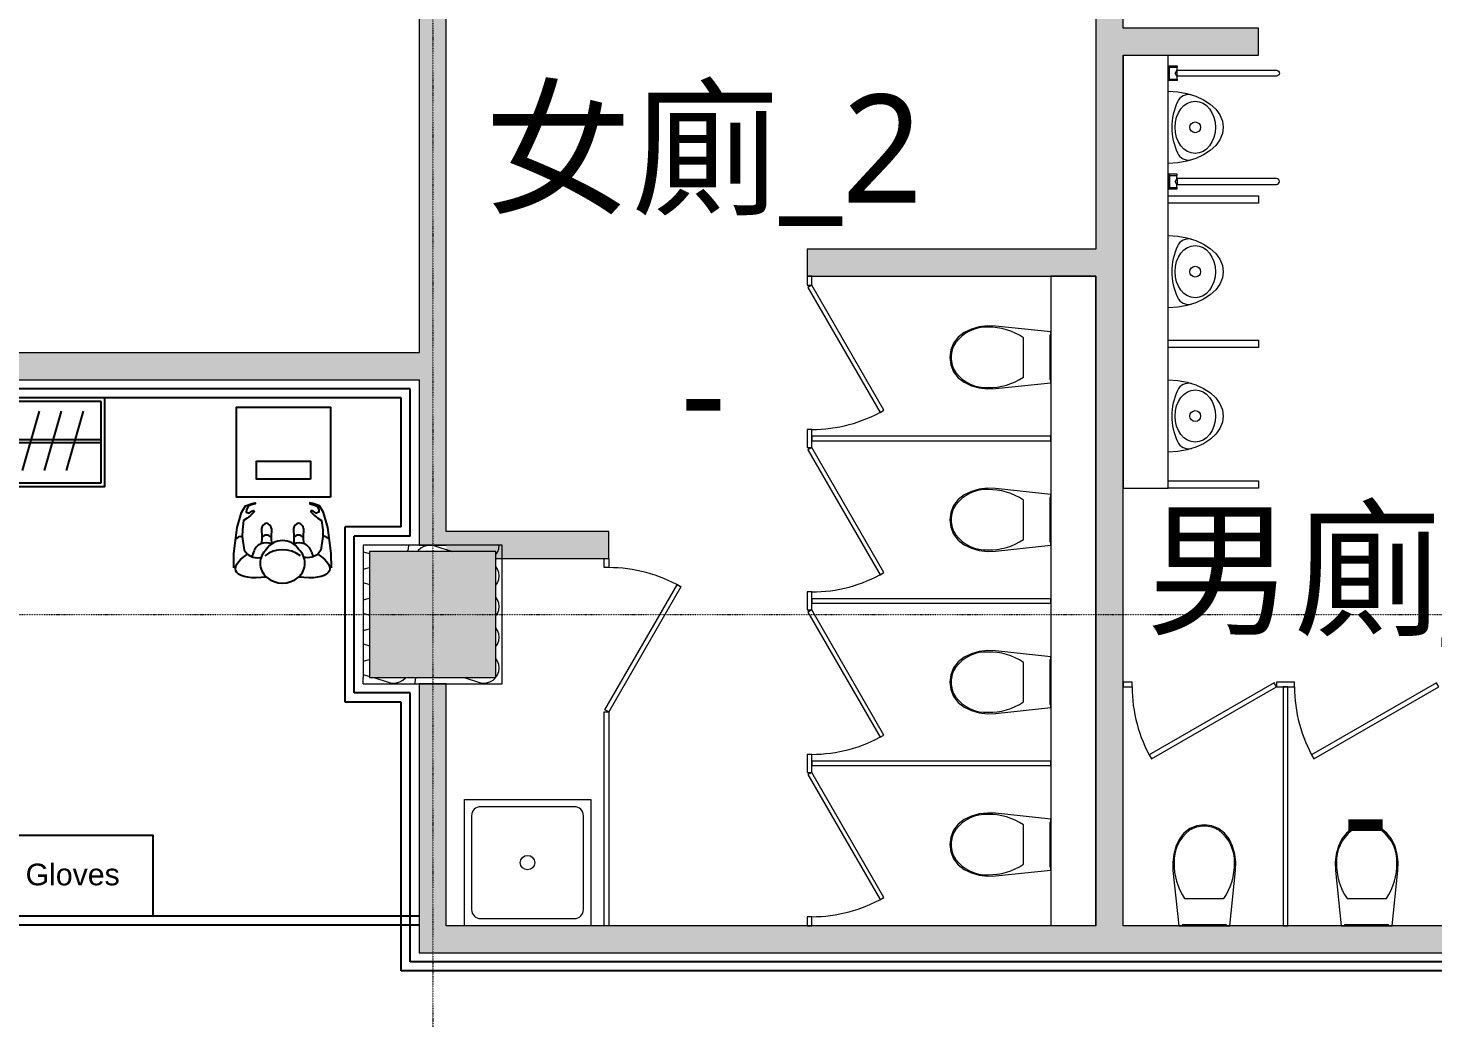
# Model space of a CAD drawing. Extents: x -32000 to 290600, y -29000 to 131250.
# Drawn here: x 250358 to 258142, y 12764 to 18250 of the extents above; entities that cross this region are included whole.
import ezdxf
from ezdxf.enums import TextEntityAlignment as Align

# ---------------------------------------------------------------- set-up
doc = ezdxf.new("R2010")
doc.units = 0
doc.header["$LTSCALE"] = 10
doc.linetypes.add('H12PL3$0$JJP_三點線', pattern=[0.9, 0.3, -0.15, 0, -0.15, 0, -0.15, 0, -0.15])
doc.linetypes.add('XFM7P30ICA$0$H12PL3$0$JJP_三點線', pattern=[0.9, 0.3, -0.15, 0, -0.15, 0, -0.15, 0, -0.15])
for name, color, linetype in [('H12PL3$0$A-OBJE-TOIL.3D', 252, 'Continuous'), ('H12PL3$0$A-WALL-IN', 252, 'Continuous'), ('H12PL3$0$A-ZONE', 252, 'Continuous'), ('H12PL3$0$S-COL', 252, 'Continuous'), ('H12PL3$0$S-GRID', 252, 'Continuous'), ('XFDP30$0$A-W-P1S (50K)', 2, 'Continuous'), ('XFDP30$0$A-W-P1S (8K)', 2, 'Continuous'), ('XFDP30$0$A-W-P2D (8K)', 2, 'Continuous'), ('XFDP30$0$B-BM (8K)', 2, 'Continuous'), ('XFDP30$0$B-Eq pattern (Belong to quotation)', 2, 'Continuous'), ('XFDP30$0$B-Gowning room improvement', 15, 'Continuous'), ('XFDP30$0$MDT-3-MF-4 (8K)', 8, 'Continuous'), ('XFM7P30ICA$0$H12PL3$0$A-OBJE-TOIL.3D', 252, 'Continuous'), ('XFM7P30ICA$0$H12PL3$0$A-WALL-IN', 252, 'Continuous'), ('XFM7P30ICA$0$H12PL3$0$Hattch', 252, 'Continuous'), ('XFM7P30ICA$0$H12PL3$0$S-COL', 252, 'Continuous'), ('XFM7P30ICA$0$H12PL3$0$S-GRID', 252, 'Continuous'), ('XFM7P30ICA$0$XFDP30$0$A-W-P1S (50K)', 2, 'Continuous'), ('XFM7P30ICA$0$XFDP30$0$A-W-P2D (50K)', 2, 'Continuous')]:
    doc.layers.add(name, color=color, linetype=linetype)
doc.styles.add('H12PL3$0$Standard', font='', dxfattribs={"width": 0.8})
doc.styles.add('XFDP30$0$AA-TXT', font='isocp.shx', dxfattribs={"width": 0.8, "bigfont": 'china.shx'})
doc.styles.add('XFDP30$0$shei', font='arial.ttf')
doc.styles.get('H12PL3$0$Standard').set_extended_font_data('Microsoft JhengHei')

# ---------------------------------------------------------------- blocks, each defined once
blk = doc.blocks.new('XFDP30$0$~hanger_180x45x190')
for p, q in [((1820, 470), (20, 470)), ((20, 470), (20, 20)), ((1820, 20), (1820, 470)), ((73.8, 416.9), (168.6, 87.6)), ((223.8, 86.2), (219.5, 425.4)), ((276.3, 416.9), (371.1, 87.6)), ((405.8, 416.9), (500.6, 87.6)), ((524.6, 416.9), (619.4, 87.6)), ((646.3, 416.9), (741.1, 87.6)), ((822.8, 86.2), (818.6, 425.4)), ((950.2, 86.2), (945.9, 425.4)), ((1057.7, 86.2), (1053.5, 425.4)), ((1187.9, 86.2), (1183.6, 425.4)), ((1320.9, 86.2), (1316.6, 425.4)), ((1476.5, 416.9), (1381.7, 87.6)), ((1598.2, 416.9), (1503.4, 87.6)), ((1719.9, 416.9), (1625.1, 87.6)), ((20, 260.6), (1820, 260.6)), ((20, 243.1), (1820, 243.1)), ((20, 20), (1820, 20))]:
    blk.add_line(p, q)
blk.add_lwpolyline([(0, 0), (1840, 0), (1840, 490), (0, 490)], close=True)
at = {"color": 1, "style": 'XFDP30$0$AA-TXT', "width": 0.8}
blk.add_text('Hanger: 180 cm x 45 cm x 190 cm', height=18.2, dxfattribs=at).set_placement((39.5, 38.3))
blk = doc.blocks.new('XFDP30$0$~glove')
at = {"layer": 'XFDP30$0$B-Gowning room improvement'}
blk.add_lwpolyline([(450, 0), (450, -900), (0, -900), (0, 0)], close=True, dxfattribs=at)
at = {"layer": 'XFDP30$0$B-Gowning room improvement', "style": 'XFDP30$0$shei'}
blk.add_text('Gloves', height=120, rotation=270, dxfattribs=at).set_placement((171.7, -195.2))
blk = doc.blocks.new('XFDP30')
at = {"layer": 'XFDP30$0$A-W-P1S (50K)'}
for p, q in [((252425, 13025), (252425, 13277.5)), ((252475, 13075), (252475, 13277.5)), ((259375, 13025), (252425, 13025)), ((259325, 13075), (252475, 13075))]:
    blk.add_line(p, q, dxfattribs=at)
at = {"layer": 'XFDP30$0$A-W-P1S (8K)'}
for p, q in [((252475, 16250), (243350, 16250)), ((252425, 16200), (243400, 16200)), ((252425, 15485), (252425, 16200)), ((252475, 15435), (252475, 16250)), ((252115, 14515), (252115, 15485)), ((252425, 15485), (252115, 15485)), ((252165, 14565), (252165, 15435)), ((252475, 15435), (252165, 15435)), ((252475, 14565), (252165, 14565)), ((252475, 13327.5), (252475, 14565)), ((252425, 14515), (252115, 14515)), ((252425, 13327.5), (252425, 14515))]:
    blk.add_line(p, q, dxfattribs=at)
at = {"layer": 'XFDP30$0$A-W-P2D (8K)'}
for p, q in [((252525, 13327.5), (243400, 13327.5)), ((252525, 13277.5), (243400, 13277.5))]:
    blk.add_line(p, q, dxfattribs=at)
at = {"layer": 'XFDP30$0$B-BM (8K)'}
for points in [[(252032.7, 15650), (251512.7, 15650), (251512.7, 16150), (252032.7, 16150)], [(251922.7, 15750), (251622.7, 15750), (251622.7, 15850), (251922.7, 15850)]]:
    blk.add_lwpolyline(points, close=True, dxfattribs=at)
at = {"layer": 'XFDP30$0$MDT-3-MF-4 (8K)'}
for p, q in [((251508.2, 15418.2), (251530.7, 15435.1)), ((251530.7, 15435.1), (251544, 15431)), ((252004.3, 15435.1), (251991, 15431)), ((252026.9, 15418.2), (252004.3, 15435.1)), ((251496.9, 15259.3), (251497.7, 15338.3)), ((251555.4, 15355.7), (251572.4, 15334.3)), ((251607.1, 15346.4), (251597.3, 15319.8)), ((251928, 15346.4), (251937.7, 15319.8)), ((251979.7, 15355.7), (251962.6, 15334.3)), ((252038.2, 15259.3), (252037.4, 15338.3))]:
    blk.add_line(p, q, dxfattribs=at)
for points in [[(251497.7, 15338.3), (251516.5, 15481.6), (251540.3, 15565.4), (251562.5, 15601.8), (251598.9, 15616), (251615.9, 15618.3), (251615.9, 15613.1), (251590, 15605.9), (251576.6, 15599.7), (251567.2, 15580), (251566.2, 15567.6), (251581.7, 15561.4), (251597.3, 15572.8), (251608.7, 15576.9), (251610.7, 15568.7), (251590, 15548), (251571.4, 15533.5), (251551.7, 15520.1), (251545.2, 15469.9), (251543.8, 15432.3), (251555.2, 15357.1)], [(252037.4, 15338.3), (252018.5, 15481.6), (251994.8, 15565.4), (251972.6, 15601.8), (251936.2, 15616), (251919.2, 15618.3), (251919.2, 15613.1), (251945, 15605.9), (251958.5, 15599.7), (251967.8, 15580), (251968.8, 15567.6), (251953.3, 15561.4), (251937.8, 15572.8), (251926.4, 15576.9), (251924.3, 15568.7), (251945, 15548), (251963.7, 15533.5), (251983.3, 15520.1), (251989.9, 15469.9), (251991.2, 15432.3), (251979.9, 15357.1)], [(251650.8, 15477.5), (251653, 15427.5), (251651.7, 15393.6)], [(251706.6, 15477.5), (251704.4, 15427.5), (251705.8, 15389.9)], [(251828.5, 15477.5), (251830.7, 15427.5), (251829.3, 15389.9)], [(251884.2, 15477.5), (251882.1, 15427.5), (251883.3, 15393.7)]]:
    blk.add_lwpolyline(points, dxfattribs=at)
for centre, radius, start, end in [((251684.7, 15471.5), 34.4, 99.97707, 170.02293), ((251672.7, 15471.5), 34.4, 9.97707, 80.02293), ((251862.3, 15471.5), 34.4, 99.97707, 170.02293), ((251850.4, 15471.5), 34.4, 9.97707, 80.02293), ((251678.7, 15408.3), 32, 36.67686, 143.32314), ((251856.4, 15408.3), 32, 36.67686, 143.32314), ((251674.4, 15327.4), 69.9, 63.3387, 164.23894), ((251745.8, 15284.3), 102.2, 131.04382, 228.95618), ((251767.5, 15198.7), 160.5, 52.02873, 127.97127), ((251767.5, 15304), 105.8, 32.88495, 147.11505), ((251860.6, 15327.4), 69.9, 15.76106, 116.6613), ((251789.2, 15284.3), 102.2, 311.04382, 48.95618), ((251767.5, 15309.3), 135.3, 228.97816, 311.02184)]:
    blk.add_arc(centre, radius, start, end, dxfattribs=at)
at = {"layer": 'XFDP30$0$MDT-3-MF-4 (8K)', "extrusion": (0, 0, -1)}
for centre, major_axis, start_param, end_param in [((251755.9, 15315.6), (248.5, 70.3), 1.984264, 3.986456), ((251779.2, 15315.6), (-248.5, 70.3), 2.296729, 4.298921)]:
    blk.add_ellipse(centre, major_axis=major_axis, ratio=0.35182, start_param=start_param, end_param=end_param, dxfattribs=at)
at = {"layer": 'XFDP30$0$MDT-3-MF-4 (8K)'}
for points in [[(251572.4, 15334.3), (251603.5, 15317.5), (251653.8, 15316.6)], [(251962.6, 15334.3), (251931.6, 15317.5), (251881.3, 15316.6)]]:
    blk.add_spline(points, degree=3, dxfattribs=at)
at = {"layer": 'XFDP30$0$B-Eq pattern (Belong to quotation)'}
blk.add_blockref('XFDP30$0$~hanger_180x45x190', (248942.8, 15710), dxfattribs=at)
at = {"layer": 'XFDP30$0$B-Gowning room improvement', "color": 5, "rotation": 90}
blk.add_blockref('XFDP30$0$~glove', (250148.4, 13327.5), dxfattribs=at)
blk = doc.blocks.new('H12PL3')
at = {"layer": 'H12PL3$0$A-OBJE-TOIL.3D', "lineweight": 0}
for p, q in [((256683, 17959), (256683, 18041)), ((256683, 18033), (256724, 18033)), ((256722, 18016.5), (256713.63, 18000)), ((256722, 17983.5), (256713.63, 18000)), ((256724, 17983.5), (256724, 18016.5)), ((256683, 17967), (256724, 17967)), ((256683, 17441), (256683, 17359)), ((256683, 17433), (256724, 17433)), ((256683, 17367), (256724, 17367)), ((256722, 17416.5), (256713.63, 17400)), ((256722, 17383.5), (256713.63, 17400)), ((256724, 17416.5), (256724, 17383.5)), ((255873.59, 16425), (255873.59, 16533.94)), ((255873.59, 16316.06), (255873.59, 16425)), ((254700, 16025), (254675, 16025)), ((254675, 16025), (254675, 15975)), ((254675, 15975), (254675, 15925)), ((254700, 15975), (254700, 16025)), ((254700, 15925), (254700, 15975)), ((254675, 15925), (254700, 15925)), ((255873.59, 15525), (255873.59, 15633.94)), ((255873.59, 15416.06), (255873.59, 15525)), ((254700, 15125), (254675, 15125)), ((254675, 15125), (254675, 15075)), ((254700, 15075), (254700, 15125)), ((254675, 15075), (254675, 15025)), ((254675, 15025), (254700, 15025)), ((254700, 15025), (254700, 15075)), ((255873.59, 14625), (255873.59, 14733.94)), ((255873.59, 14516.06), (255873.59, 14625)), ((257275, 14625), (257275, 14600)), ((257325, 14625), (257275, 14625)), ((257275, 14600), (257325, 14600)), ((257375, 14625), (257325, 14625)), ((257325, 14600), (257375, 14600)), ((257375, 14600), (257375, 14625)), ((254700, 14225), (254675, 14225)), ((254675, 14225), (254675, 14175)), ((254675, 14175), (254675, 14125)), ((254700, 14175), (254700, 14225)), ((254700, 14125), (254700, 14175)), ((254675, 14125), (254700, 14125)), ((253385, 13935), (252865, 13935)), ((252815, 13885), (252815, 13365)), ((253435, 13365), (253435, 13885)), ((255873.59, 13725), (255873.59, 13833.94)), ((255873.59, 13616.06), (255873.59, 13725)), ((256766.06, 13426.41), (256875, 13426.41)), ((256875, 13426.41), (256983.94, 13426.41)), ((257666.06, 13426.41), (257775, 13426.41)), ((257775, 13426.41), (257883.94, 13426.41)), ((252865, 13315), (253385, 13315))]:
    blk.add_line(p, q, dxfattribs=at)
at = {"layer": 'H12PL3$0$A-OBJE-TOIL.3D', "lineweight": 0, "flags": 128}
for points in [[(256425, 18100), (256675, 18100)], [(256425, 18100), (256425, 15700)], [(256675, 15700), (256675, 18100)], [(256275, 16875), (256025, 16875)], [(256025, 16875), (256025, 13275)], [(256275, 13275), (256275, 16875)], [(256425, 15700), (256675, 15700)], [(256275, 13275), (256025, 13275)]]:
    blk.add_lwpolyline(points, dxfattribs=at)
for points in [[(256675, 17959), (256675, 18041), (256724, 18041), (256724, 18033), (256722, 18033), (256722, 18016.5), (257275, 18016.5, -1), (257275, 17983.5), (256722, 17983.5), (256722, 17967), (256724, 17967), (256724, 17959)], [(256675, 17441), (256675, 17359), (256724, 17359), (256724, 17367), (256722, 17367), (256722, 17383.5), (257275, 17383.5, 1), (257275, 17416.5), (256722, 17416.5), (256722, 17433), (256724, 17433), (256724, 17441)]]:
    blk.add_lwpolyline(points, format="xyb", close=True, dxfattribs=at)
for points in [[(256674.8, 17900), (256727.76, 17896.97), (256779.12, 17887.95), (256827.3, 17873.22), (256870.86, 17853.23), (256908.45, 17828.58), (256938.95, 17800.03), (256961.42, 17768.43), (256975.18, 17734.76), (256979.82, 17700.03), (256975.19, 17665.3), (256961.43, 17631.62), (256938.97, 17600.03), (256908.48, 17571.47), (256870.89, 17546.81), (256827.34, 17526.81), (256779.15, 17512.07), (256727.8, 17503.04), (256674.84, 17500), (256674.82, 17700)], [(256674.86, 17280), (256674.86, 17320), (257174.86, 17320.05), (257174.86, 17280.05)], [(256674.88, 17100), (256727.84, 17096.97), (256779.2, 17087.95), (256827.38, 17073.22), (256870.93, 17053.23), (256908.53, 17028.58), (256939.03, 17000.03), (256961.5, 16968.43), (256975.26, 16934.76), (256979.9, 16900.03), (256975.27, 16865.3), (256961.51, 16831.62), (256939.05, 16800.03), (256908.55, 16771.47), (256870.96, 16746.81), (256827.41, 16726.81), (256779.23, 16712.07), (256727.88, 16703.04), (256674.92, 16700), (256674.9, 16900)], [(254675, 16825), (254700, 16825), (254700, 16875), (254675, 16875)], [(254678.35, 16812.5), (255078.35, 16119.68), (255100, 16132.18), (254700, 16825)], [(255628.25, 16594.42), (255584.72, 16582.02), (255543.65, 16563), (255511.11, 16537.4), (255486.15, 16504.36), (255470.44, 16466.05), (255465, 16425), (255470.44, 16383.95), (255486.15, 16345.64), (255511.11, 16312.6), (255543.65, 16287), (255584.72, 16267.98), (255628.25, 16255.58), (255673.18, 16250.09), (255718.41, 16251.65), (256025, 16284.03), (256025, 16565.97), (255718.41, 16598.35), (255673.18, 16599.91)], [(256025, 16302), (256025, 16548), (256020, 16548), (256020, 16302)], [(256674.94, 16480), (256674.94, 16520), (257174.94, 16520.05), (257174.94, 16480.05)], [(256674.96, 16300), (256727.92, 16296.97), (256779.27, 16287.95), (256827.46, 16273.22), (256871.01, 16253.23), (256908.61, 16228.58), (256939.1, 16200.03), (256961.58, 16168.43), (256975.34, 16134.76), (256979.98, 16100.03), (256975.35, 16065.3), (256961.59, 16031.62), (256939.12, 16000.03), (256908.63, 15971.47), (256871.04, 15946.81), (256827.49, 15926.81), (256779.31, 15912.07), (256727.96, 15903.04), (256675, 15900), (256674.98, 16100)], [(256025, 15962.5), (256025, 15987.5), (254700, 15987.5), (254700, 15962.5)], [(254678.35, 15912.5), (255078.35, 15219.68), (255100, 15232.18), (254700, 15925)], [(256675.01, 15700), (256675.01, 15740), (257175.01, 15740.05), (257175.01, 15700.05)], [(255628.25, 15694.42), (255584.72, 15682.02), (255543.65, 15663), (255511.11, 15637.4), (255486.15, 15604.36), (255470.44, 15566.05), (255465, 15525), (255470.44, 15483.95), (255486.15, 15445.64), (255511.11, 15412.6), (255543.65, 15387), (255584.72, 15367.98), (255628.25, 15355.58), (255673.18, 15350.09), (255718.41, 15351.65), (256025, 15384.03), (256025, 15665.97), (255718.41, 15698.35), (255673.18, 15699.91)], [(256025, 15402), (256025, 15648), (256020, 15648), (256020, 15402)], [(253550, 15310), (253575, 15310), (253575, 15260), (253550, 15260)], [(253553.35, 14472.5), (253953.35, 15165.32), (253975, 15152.82), (253575, 14460)], [(254678.35, 15012.5), (255078.35, 14319.68), (255100, 14332.18), (254700, 15025)], [(256025, 15062.5), (256025, 15087.5), (254700, 15087.5), (254700, 15062.5)], [(255628.25, 14794.42), (255584.72, 14782.02), (255543.65, 14763), (255511.11, 14737.4), (255486.15, 14704.36), (255470.44, 14666.05), (255465, 14625), (255470.44, 14583.95), (255486.15, 14545.64), (255511.11, 14512.6), (255543.65, 14487), (255584.72, 14467.98), (255628.25, 14455.58), (255673.18, 14450.09), (255718.41, 14451.65), (256025, 14484.03), (256025, 14765.97), (255718.41, 14798.35), (255673.18, 14799.91)], [(256025, 14502), (256025, 14748), (256020, 14748), (256020, 14502)], [(256425, 14625), (256425, 14600), (256475, 14600), (256475, 14625)], [(257262.5, 14621.65), (256569.68, 14221.65), (256582.18, 14200), (257275, 14600)], [(257312.5, 13275), (257337.5, 13275), (257337.5, 14600), (257312.5, 14600)], [(258162.5, 14621.65), (257469.68, 14221.65), (257482.18, 14200), (258175, 14600)], [(253550, 14460), (253575, 14460), (253575, 13275), (253550, 13275)], [(256025, 14162.5), (256025, 14187.5), (254700, 14187.5), (254700, 14162.5)], [(254678.35, 14112.5), (255078.35, 13419.68), (255100, 13432.18), (254700, 14125)], [(253475, 13275), (252775, 13275), (252775, 13975), (253475, 13975)], [(255628.25, 13894.42), (255584.72, 13882.02), (255543.65, 13863), (255511.11, 13837.4), (255486.15, 13804.36), (255470.44, 13766.05), (255465, 13725), (255470.44, 13683.95), (255486.15, 13645.64), (255511.11, 13612.6), (255543.65, 13587), (255584.72, 13567.98), (255628.25, 13555.58), (255673.18, 13550.09), (255718.41, 13551.65), (256025, 13584.03), (256025, 13865.97), (255718.41, 13898.35), (255673.18, 13899.91)], [(256025, 13602), (256025, 13848), (256020, 13848), (256020, 13602)], [(257044.42, 13671.75), (257032.02, 13715.28), (257013, 13756.35), (256987.4, 13788.89), (256954.36, 13813.85), (256916.05, 13829.56), (256875, 13835), (256833.95, 13829.56), (256795.64, 13813.85), (256762.6, 13788.89), (256737, 13756.35), (256717.98, 13715.28), (256705.58, 13671.75), (256700.09, 13626.82), (256701.65, 13581.59), (256734.03, 13275), (257015.97, 13275), (257048.35, 13581.59), (257049.91, 13626.82)], [(257944.42, 13671.75), (257932.02, 13715.28), (257913, 13756.35), (257887.4, 13788.89), (257854.36, 13813.85), (257816.05, 13829.56), (257775, 13835), (257733.95, 13829.56), (257695.64, 13813.85), (257662.6, 13788.89), (257637, 13756.35), (257617.98, 13715.28), (257605.58, 13671.75), (257600.09, 13626.82), (257601.65, 13581.59), (257634.03, 13275), (257915.97, 13275), (257948.35, 13581.59), (257949.91, 13626.82)], [(254675, 13275), (254700, 13275), (254700, 13325), (254675, 13325)], [(256752, 13275), (256998, 13275), (256998, 13280), (256752, 13280)], [(257652, 13275), (257898, 13275), (257898, 13280), (257652, 13280)]]:
    blk.add_lwpolyline(points, close=True, dxfattribs=at)
at = {"layer": 'H12PL3$0$A-OBJE-TOIL.3D', "lineweight": 0}
for centre, radius in [((256824.82, 17700.01), 30), ((256824.9, 16900.01), 30), ((256824.98, 16100.01), 30), ((253125, 13625), 40)]:
    blk.add_circle(centre, radius, dxfattribs=at)
for centre, radius, start, end in [((257024.97, 17700.03), 330.15, 154.552978, 180.005556), ((256790.08, 17811.8), 70.02, 79.191026, 154.552978), ((257024.97, 17700.03), 330.15, 180.005556, 205.458134), ((256790.1, 17588.22), 70.02, 205.458136, 280.820086), ((256790.16, 17011.8), 70.02, 79.191026, 154.552978), ((257025.05, 16900.03), 330.15, 154.552978, 180.005556), ((257025.05, 16900.03), 330.15, 180.005556, 205.458134), ((256790.18, 16788.22), 70.02, 205.458136, 280.820086), ((256790.23, 16211.8), 70.02, 79.191026, 154.552978), ((257025.13, 16100.03), 330.15, 154.552978, 180.005556), ((254700, 16825), 800, 270, 300), ((257025.13, 16100.03), 330.15, 180.005556, 205.458134), ((256790.26, 15988.22), 70.02, 205.458136, 280.820086), ((253575, 14460), 800, 60, 90), ((254700, 15925), 800, 270, 300), ((257275, 14600), 800, 180, 210), ((258175, 14600), 800, 180, 210), ((254700, 15025), 800, 270, 300), ((252865, 13885), 50, 90, 180), ((253385, 13885), 50, 0, 90), ((254700, 14125), 800, 270, 300), ((252865, 13365), 50, 180, 270), ((253385, 13365), 50, 270, 0)]:
    blk.add_arc(centre, radius, start, end, dxfattribs=at)
for centre in [(256824.82, 17700.01), (256824.9, 16900.01), (256824.98, 16100.01)]:
    blk.add_ellipse(centre, major_axis=(-0.01, 145), ratio=0.7724138, dxfattribs=at)
for centre, major_axis, start_param, end_param in [((255664.23, 16335.54), (0, 256.9), 6.2274541, 7.1280426), ((255685.56, 16166.9), (0, 425.25), 5.7537806, 6.3068011), ((255593.84, 16424.19), (0, 138.52), 0.9382918, 1.5649356), ((255593.84, 16425.81), (0, 138.52), 1.5766572, 2.203301), ((255664.23, 16514.46), (0, 256.9), 2.2967315, 3.1973201), ((255685.56, 16683.1), (0, 425.25), 3.1179745, 3.6709951), ((255664.23, 15435.54), (0, 256.9), 6.2274541, 7.1280426), ((255685.56, 15266.9), (0, 425.25), 5.7537806, 6.3068011), ((255593.84, 15524.19), (0, 138.52), 0.9382918, 1.5649356), ((255593.84, 15525.81), (0, 138.52), 1.5766572, 2.203301), ((255664.23, 15614.46), (0, 256.9), 2.2967315, 3.1973201), ((255685.56, 15783.1), (0, 425.25), 3.1179745, 3.6709951), ((255664.23, 14535.54), (0, 256.9), 6.2274541, 7.1280426), ((255685.56, 14366.9), (0, 425.25), 5.7537806, 6.3068011), ((255593.84, 14624.19), (0, 138.52), 0.9382918, 1.5649356), ((255593.84, 14625.81), (0, 138.52), 1.5766572, 2.203301), ((255664.23, 14714.46), (0, 256.9), 2.2967315, 3.1973201), ((255685.56, 14883.1), (0, 425.25), 3.1179745, 3.6709951), ((255664.23, 13635.54), (0, 256.9), 6.2274541, 7.1280426), ((255685.56, 13466.9), (0, 425.25), 5.7537806, 6.3068011), ((255593.84, 13724.19), (0, 138.52), 0.9382918, 1.5649356), ((256964.46, 13635.77), (256.9, 0), 2.2967315, 3.1973201), ((256875.81, 13706.16), (138.52, 0), 1.5766572, 2.203301), ((256874.19, 13706.16), (138.52, 0), 0.9382918, 1.5649356), ((256785.54, 13635.77), (256.9, 0), 6.2274541, 7.1280426), ((257864.46, 13635.77), (256.9, 0), 2.2967315, 3.1973201), ((257775.81, 13706.16), (138.52, 0), 1.5766572, 2.203301), ((257774.19, 13706.16), (138.52, 0), 0.9382918, 1.5649356), ((257685.54, 13635.77), (256.9, 0), 6.2274541, 7.1280426), ((255593.84, 13725.81), (0, 138.52), 1.5766572, 2.203301), ((255664.23, 13814.46), (0, 256.9), 2.2967315, 3.1973201), ((257133.1, 13614.44), (425.25, 0), 3.1179745, 3.6709951), ((256616.9, 13614.44), (425.25, 0), 5.7537806, 6.3068011), ((258033.1, 13614.44), (425.25, 0), 3.1179745, 3.6709951), ((257516.9, 13614.44), (425.25, 0), 5.7537806, 6.3068011), ((255685.56, 13983.1), (0, 425.25), 3.1179745, 3.6709951)]:
    blk.add_ellipse(centre, major_axis=major_axis, ratio=0.8755459, start_param=start_param, end_param=end_param, dxfattribs=at)
at = {"layer": 'H12PL3$0$A-WALL-IN', "lineweight": 0}
for p, q in [((252525, 15385), (252675, 15385)), ((252675, 14615), (252525, 14615))]:
    blk.add_line(p, q, dxfattribs=at)
at = {"layer": 'H12PL3$0$A-WALL-IN', "lineweight": 0, "flags": 128}
for points in [[(252525, 19900), (252525, 16450)], [(256275, 19900), (256275, 17025)], [(256425, 18250), (256425, 19900)], [(252675, 15460), (252675, 19000)], [(257174.87, 18250), (256425, 18250)], [(257174.87, 18100), (257174.87, 18250)], [(256425, 18100), (257174.87, 18100)], [(256425, 13275), (256425, 18100)], [(256275, 17025), (254675, 17025)], [(254675, 17025), (254675, 16875)], [(254675, 16875), (256275, 16875)], [(256275, 16875), (256275, 13275)], [(252525, 16450), (243300, 16450)], [(243300, 16300), (252525, 16300)], [(252525, 16300), (252525, 15385)], [(253575, 15460), (252675, 15460)], [(253575, 15310), (253575, 15460)], [(252215, 15385), (252215, 15350)], [(252950, 15385), (252215, 15385)], [(252215, 15350), (252215, 14650)], [(252985, 15385), (252950, 15385)], [(252985, 14650), (252985, 15385)], [(252950, 15310), (253575, 15310)], [(252215, 14615), (252215, 14650)], [(252985, 14615), (252985, 14650)], [(252215, 14615), (252985, 14615)], [(252525, 14615), (252525, 13125)], [(252675, 13275), (252675, 14615)], [(256275, 13275), (252675, 13275)], [(259125, 13275), (256425, 13275)], [(252525, 13125), (252675, 13125)], [(252675, 13125), (259125, 13125)]]:
    blk.add_lwpolyline(points, dxfattribs=at)
at = {"layer": 'H12PL3$0$S-COL', "lineweight": 0, "flags": 128}
blk.add_lwpolyline([(252250, 14650), (252950, 14650), (252950, 15350), (252250, 15350)], close=True, dxfattribs=at)
at = {"layer": 'H12PL3$0$S-GRID', "linetype": 'H12PL3$0$JJP_三點線', "lineweight": 0}
for p, q in [((252600, 128250), (252600, -28000)), ((-29000, 15000), (289600, 15000))]:
    blk.add_line(p, q, dxfattribs=at)
blk.add_blockref('XFDP30', (0, 0))
at = {"layer": 'H12PL3$0$A-ZONE', "style": 'H12PL3$0$Standard'}
for s, p in [('女廁_2', (254099.14, 17882.25)), ('-', (254099.14, 16537.32)), ('男廁_2', (257768.2, 15549.94)), ('-', (257768.2, 14207.29))]:
    blk.add_text(s, height=600, dxfattribs=at).set_placement(p, align=Align.TOP_CENTER)
blk = doc.blocks.new('XFM7P30ICA$0$XFDP30')
at = {"layer": 'XFM7P30ICA$0$XFDP30$0$A-W-P1S (50K)'}
for p, q in [((252475, 16250), (243350, 16250)), ((252425, 16200), (243400, 16200)), ((252425, 15485), (252425, 16200)), ((252475, 15435), (252475, 16250)), ((252115, 14515), (252115, 15485)), ((252425, 15485), (252115, 15485)), ((252165, 14565), (252165, 15435)), ((252475, 15435), (252165, 15435)), ((252475, 14565), (252165, 14565)), ((252475, 13075), (252475, 14565)), ((252425, 14515), (252115, 14515)), ((252425, 13025), (252425, 14515)), ((259375, 13025), (252425, 13025)), ((259325, 13075), (252475, 13075))]:
    blk.add_line(p, q, dxfattribs=at)
at = {"layer": 'XFM7P30ICA$0$XFDP30$0$A-W-P2D (50K)'}
for p, q in [((252425, 13327.5), (243400, 13327.5)), ((252425, 13277.5), (243400, 13277.5))]:
    blk.add_line(p, q, dxfattribs=at)
blk = doc.blocks.new('XFM7P30ICA$0$H12PL3')
at = {"layer": 'XFM7P30ICA$0$H12PL3$0$Hattch', "linetype": 'Continuous', "lineweight": 0}
for points in [[(252525, 19900), (252525, 15385), (252675, 15385), (252675, 19900)], [(256275, 19900), (256275, 13275), (256425, 13275), (256425, 19900)], [(256425, 18100), (257174.87, 18100), (257174.87, 18250), (256425, 18250)], [(254675, 16875), (256275, 16875), (256275, 17025), (254675, 17025)], [(243300, 16300), (252525, 16300), (252525, 16450), (243300, 16450)], [(252675, 15460), (252675, 15350), (252950, 15350), (252950, 15310), (253575, 15310), (253575, 15460)], [(252250, 14650), (252950, 14650), (252950, 15350), (252250, 15350)], [(252675, 13275), (252675, 14615), (252525, 14615), (252525, 13275)], [(252525, 13125), (252675, 13125), (252675, 13275)], [(252525, 13275), (252525, 13125), (252675, 13275)], [(252675, 13125), (259125, 13125), (259125, 13275), (252675, 13275)]]:
    blk.add_hatch(color=256, dxfattribs=at).paths.add_polyline_path(points)
at = {"layer": 'XFM7P30ICA$0$H12PL3$0$A-OBJE-TOIL.3D', "lineweight": 0}
for p, q in [((256683, 17959), (256683, 18041)), ((256683, 18033), (256724, 18033)), ((256722, 18016.5), (256713.63, 18000)), ((256722, 17983.5), (256713.63, 18000)), ((256724, 17983.5), (256724, 18016.5)), ((256683, 17967), (256724, 17967)), ((256683, 17441), (256683, 17359)), ((256683, 17433), (256724, 17433)), ((256683, 17367), (256724, 17367)), ((256722, 17416.5), (256713.63, 17400)), ((256722, 17383.5), (256713.63, 17400)), ((256724, 17416.5), (256724, 17383.5)), ((255873.59, 16425), (255873.59, 16533.94)), ((255873.59, 16316.06), (255873.59, 16425)), ((254700, 16025), (254675, 16025)), ((254675, 16025), (254675, 15975)), ((254675, 15975), (254675, 15925)), ((254700, 15975), (254700, 16025)), ((254700, 15925), (254700, 15975)), ((254675, 15925), (254700, 15925)), ((255873.59, 15525), (255873.59, 15633.94)), ((255873.59, 15416.06), (255873.59, 15525)), ((254700, 15125), (254675, 15125)), ((254675, 15125), (254675, 15075)), ((254700, 15075), (254700, 15125)), ((254675, 15075), (254675, 15025)), ((254675, 15025), (254700, 15025)), ((254700, 15025), (254700, 15075)), ((255873.59, 14625), (255873.59, 14733.94)), ((255873.59, 14516.06), (255873.59, 14625)), ((257275, 14625), (257275, 14600)), ((257325, 14625), (257275, 14625)), ((257275, 14600), (257325, 14600)), ((257375, 14625), (257325, 14625)), ((257325, 14600), (257375, 14600)), ((257375, 14600), (257375, 14625)), ((254700, 14225), (254675, 14225)), ((254675, 14225), (254675, 14175)), ((254675, 14175), (254675, 14125)), ((254700, 14175), (254700, 14225)), ((254700, 14125), (254700, 14175)), ((254675, 14125), (254700, 14125)), ((253385, 13935), (252865, 13935)), ((252815, 13885), (252815, 13365)), ((253435, 13365), (253435, 13885)), ((255873.59, 13725), (255873.59, 13833.94)), ((255873.59, 13616.06), (255873.59, 13725)), ((256766.06, 13426.41), (256875, 13426.41)), ((256875, 13426.41), (256983.94, 13426.41)), ((257666.06, 13426.41), (257775, 13426.41)), ((257775, 13426.41), (257883.94, 13426.41)), ((252865, 13315), (253385, 13315))]:
    blk.add_line(p, q, dxfattribs=at)
at = {"layer": 'XFM7P30ICA$0$H12PL3$0$A-OBJE-TOIL.3D', "lineweight": 0, "flags": 128}
for points in [[(256425, 18100), (256675, 18100)], [(256425, 18100), (256425, 15700)], [(256675, 15700), (256675, 18100)], [(256275, 16875), (256025, 16875)], [(256025, 16875), (256025, 13275)], [(256275, 13275), (256275, 16875)], [(256425, 15700), (256675, 15700)], [(256275, 13275), (256025, 13275)]]:
    blk.add_lwpolyline(points, dxfattribs=at)
for points in [[(256675, 17959), (256675, 18041), (256724, 18041), (256724, 18033), (256722, 18033), (256722, 18016.5), (257275, 18016.5, -1), (257275, 17983.5), (256722, 17983.5), (256722, 17967), (256724, 17967), (256724, 17959)], [(256675, 17441), (256675, 17359), (256724, 17359), (256724, 17367), (256722, 17367), (256722, 17383.5), (257275, 17383.5, 1), (257275, 17416.5), (256722, 17416.5), (256722, 17433), (256724, 17433), (256724, 17441)]]:
    blk.add_lwpolyline(points, format="xyb", close=True, dxfattribs=at)
for points in [[(256674.8, 17900), (256727.76, 17896.97), (256779.12, 17887.95), (256827.3, 17873.22), (256870.86, 17853.23), (256908.45, 17828.58), (256938.95, 17800.03), (256961.42, 17768.43), (256975.18, 17734.76), (256979.82, 17700.03), (256975.19, 17665.3), (256961.43, 17631.62), (256938.97, 17600.03), (256908.48, 17571.47), (256870.89, 17546.81), (256827.34, 17526.81), (256779.15, 17512.07), (256727.8, 17503.04), (256674.84, 17500), (256674.82, 17700)], [(256674.86, 17280), (256674.86, 17320), (257174.86, 17320.05), (257174.86, 17280.05)], [(256674.88, 17100), (256727.84, 17096.97), (256779.2, 17087.95), (256827.38, 17073.22), (256870.93, 17053.23), (256908.53, 17028.58), (256939.03, 17000.03), (256961.5, 16968.43), (256975.26, 16934.76), (256979.9, 16900.03), (256975.27, 16865.3), (256961.51, 16831.62), (256939.05, 16800.03), (256908.55, 16771.47), (256870.96, 16746.81), (256827.41, 16726.81), (256779.23, 16712.07), (256727.88, 16703.04), (256674.92, 16700), (256674.9, 16900)], [(254675, 16825), (254700, 16825), (254700, 16875), (254675, 16875)], [(254678.35, 16812.5), (255078.35, 16119.68), (255100, 16132.18), (254700, 16825)], [(255628.25, 16594.42), (255584.72, 16582.02), (255543.65, 16563), (255511.11, 16537.4), (255486.15, 16504.36), (255470.44, 16466.05), (255465, 16425), (255470.44, 16383.95), (255486.15, 16345.64), (255511.11, 16312.6), (255543.65, 16287), (255584.72, 16267.98), (255628.25, 16255.58), (255673.18, 16250.09), (255718.41, 16251.65), (256025, 16284.03), (256025, 16565.97), (255718.41, 16598.35), (255673.18, 16599.91)], [(256025, 16302), (256025, 16548), (256020, 16548), (256020, 16302)], [(256674.94, 16480), (256674.94, 16520), (257174.94, 16520.05), (257174.94, 16480.05)], [(256674.96, 16300), (256727.92, 16296.97), (256779.27, 16287.95), (256827.46, 16273.22), (256871.01, 16253.23), (256908.61, 16228.58), (256939.1, 16200.03), (256961.58, 16168.43), (256975.34, 16134.76), (256979.98, 16100.03), (256975.35, 16065.3), (256961.59, 16031.62), (256939.12, 16000.03), (256908.63, 15971.47), (256871.04, 15946.81), (256827.49, 15926.81), (256779.31, 15912.07), (256727.96, 15903.04), (256675, 15900), (256674.98, 16100)], [(256025, 15962.5), (256025, 15987.5), (254700, 15987.5), (254700, 15962.5)], [(254678.35, 15912.5), (255078.35, 15219.68), (255100, 15232.18), (254700, 15925)], [(256675.01, 15700), (256675.01, 15740), (257175.01, 15740.05), (257175.01, 15700.05)], [(255628.25, 15694.42), (255584.72, 15682.02), (255543.65, 15663), (255511.11, 15637.4), (255486.15, 15604.36), (255470.44, 15566.05), (255465, 15525), (255470.44, 15483.95), (255486.15, 15445.64), (255511.11, 15412.6), (255543.65, 15387), (255584.72, 15367.98), (255628.25, 15355.58), (255673.18, 15350.09), (255718.41, 15351.65), (256025, 15384.03), (256025, 15665.97), (255718.41, 15698.35), (255673.18, 15699.91)], [(256025, 15402), (256025, 15648), (256020, 15648), (256020, 15402)], [(253550, 15310), (253575, 15310), (253575, 15260), (253550, 15260)], [(253553.35, 14472.5), (253953.35, 15165.32), (253975, 15152.82), (253575, 14460)], [(254678.35, 15012.5), (255078.35, 14319.68), (255100, 14332.18), (254700, 15025)], [(256025, 15062.5), (256025, 15087.5), (254700, 15087.5), (254700, 15062.5)], [(255628.25, 14794.42), (255584.72, 14782.02), (255543.65, 14763), (255511.11, 14737.4), (255486.15, 14704.36), (255470.44, 14666.05), (255465, 14625), (255470.44, 14583.95), (255486.15, 14545.64), (255511.11, 14512.6), (255543.65, 14487), (255584.72, 14467.98), (255628.25, 14455.58), (255673.18, 14450.09), (255718.41, 14451.65), (256025, 14484.03), (256025, 14765.97), (255718.41, 14798.35), (255673.18, 14799.91)], [(256025, 14502), (256025, 14748), (256020, 14748), (256020, 14502)], [(256425, 14625), (256425, 14600), (256475, 14600), (256475, 14625)], [(257262.5, 14621.65), (256569.68, 14221.65), (256582.18, 14200), (257275, 14600)], [(257312.5, 13275), (257337.5, 13275), (257337.5, 14600), (257312.5, 14600)], [(258162.5, 14621.65), (257469.68, 14221.65), (257482.18, 14200), (258175, 14600)], [(253550, 14460), (253575, 14460), (253575, 13275), (253550, 13275)], [(256025, 14162.5), (256025, 14187.5), (254700, 14187.5), (254700, 14162.5)], [(254678.35, 14112.5), (255078.35, 13419.68), (255100, 13432.18), (254700, 14125)], [(253475, 13275), (252775, 13275), (252775, 13975), (253475, 13975)], [(255628.25, 13894.42), (255584.72, 13882.02), (255543.65, 13863), (255511.11, 13837.4), (255486.15, 13804.36), (255470.44, 13766.05), (255465, 13725), (255470.44, 13683.95), (255486.15, 13645.64), (255511.11, 13612.6), (255543.65, 13587), (255584.72, 13567.98), (255628.25, 13555.58), (255673.18, 13550.09), (255718.41, 13551.65), (256025, 13584.03), (256025, 13865.97), (255718.41, 13898.35), (255673.18, 13899.91)], [(256025, 13602), (256025, 13848), (256020, 13848), (256020, 13602)], [(257044.42, 13671.75), (257032.02, 13715.28), (257013, 13756.35), (256987.4, 13788.89), (256954.36, 13813.85), (256916.05, 13829.56), (256875, 13835), (256833.95, 13829.56), (256795.64, 13813.85), (256762.6, 13788.89), (256737, 13756.35), (256717.98, 13715.28), (256705.58, 13671.75), (256700.09, 13626.82), (256701.65, 13581.59), (256734.03, 13275), (257015.97, 13275), (257048.35, 13581.59), (257049.91, 13626.82)], [(257944.42, 13671.75), (257932.02, 13715.28), (257913, 13756.35), (257887.4, 13788.89), (257854.36, 13813.85), (257816.05, 13829.56), (257775, 13835), (257733.95, 13829.56), (257695.64, 13813.85), (257662.6, 13788.89), (257637, 13756.35), (257617.98, 13715.28), (257605.58, 13671.75), (257600.09, 13626.82), (257601.65, 13581.59), (257634.03, 13275), (257915.97, 13275), (257948.35, 13581.59), (257949.91, 13626.82)], [(254675, 13275), (254700, 13275), (254700, 13325), (254675, 13325)], [(256752, 13275), (256998, 13275), (256998, 13280), (256752, 13280)], [(257652, 13275), (257898, 13275), (257898, 13280), (257652, 13280)]]:
    blk.add_lwpolyline(points, close=True, dxfattribs=at)
at = {"layer": 'XFM7P30ICA$0$H12PL3$0$A-OBJE-TOIL.3D', "lineweight": 0}
for centre, radius in [((256824.82, 17700.01), 30), ((256824.9, 16900.01), 30), ((256824.98, 16100.01), 30), ((253125, 13625), 40)]:
    blk.add_circle(centre, radius, dxfattribs=at)
for centre, radius, start, end in [((257024.97, 17700.03), 330.15, 154.552978, 180.005556), ((256790.08, 17811.8), 70.02, 79.191026, 154.552978), ((257024.97, 17700.03), 330.15, 180.005556, 205.458134), ((256790.1, 17588.22), 70.02, 205.458136, 280.820086), ((256790.16, 17011.8), 70.02, 79.191026, 154.552978), ((257025.05, 16900.03), 330.15, 154.552978, 180.005556), ((257025.05, 16900.03), 330.15, 180.005556, 205.458134), ((256790.18, 16788.22), 70.02, 205.458136, 280.820086), ((256790.23, 16211.8), 70.02, 79.191026, 154.552978), ((257025.13, 16100.03), 330.15, 154.552978, 180.005556), ((254700, 16825), 800, 270, 300), ((257025.13, 16100.03), 330.15, 180.005556, 205.458134), ((256790.26, 15988.22), 70.02, 205.458136, 280.820086), ((253575, 14460), 800, 60, 90), ((254700, 15925), 800, 270, 300), ((257275, 14600), 800, 180, 210), ((258175, 14600), 800, 180, 210), ((254700, 15025), 800, 270, 300), ((252865, 13885), 50, 90, 180), ((253385, 13885), 50, 0, 90), ((254700, 14125), 800, 270, 300), ((252865, 13365), 50, 180, 270), ((253385, 13365), 50, 270, 0)]:
    blk.add_arc(centre, radius, start, end, dxfattribs=at)
for centre in [(256824.82, 17700.01), (256824.9, 16900.01), (256824.98, 16100.01)]:
    blk.add_ellipse(centre, major_axis=(-0.01, 145), ratio=0.7724138, dxfattribs=at)
for centre, major_axis, start_param, end_param in [((255664.23, 16335.54), (0, 256.9), 6.2274541, 7.1280426), ((255685.56, 16166.9), (0, 425.25), 5.7537806, 6.3068011), ((255593.84, 16424.19), (0, 138.52), 0.9382918, 1.5649356), ((255593.84, 16425.81), (0, 138.52), 1.5766572, 2.203301), ((255664.23, 16514.46), (0, 256.9), 2.2967315, 3.1973201), ((255685.56, 16683.1), (0, 425.25), 3.1179745, 3.6709951), ((255664.23, 15435.54), (0, 256.9), 6.2274541, 7.1280426), ((255685.56, 15266.9), (0, 425.25), 5.7537806, 6.3068011), ((255593.84, 15524.19), (0, 138.52), 0.9382918, 1.5649356), ((255593.84, 15525.81), (0, 138.52), 1.5766572, 2.203301), ((255664.23, 15614.46), (0, 256.9), 2.2967315, 3.1973201), ((255685.56, 15783.1), (0, 425.25), 3.1179745, 3.6709951), ((255664.23, 14535.54), (0, 256.9), 6.2274541, 7.1280426), ((255685.56, 14366.9), (0, 425.25), 5.7537806, 6.3068011), ((255593.84, 14624.19), (0, 138.52), 0.9382918, 1.5649356), ((255593.84, 14625.81), (0, 138.52), 1.5766572, 2.203301), ((255664.23, 14714.46), (0, 256.9), 2.2967315, 3.1973201), ((255685.56, 14883.1), (0, 425.25), 3.1179745, 3.6709951), ((255664.23, 13635.54), (0, 256.9), 6.2274541, 7.1280426), ((255685.56, 13466.9), (0, 425.25), 5.7537806, 6.3068011), ((255593.84, 13724.19), (0, 138.52), 0.9382918, 1.5649356), ((256964.46, 13635.77), (256.9, 0), 2.2967315, 3.1973201), ((256875.81, 13706.16), (138.52, 0), 1.5766572, 2.203301), ((256874.19, 13706.16), (138.52, 0), 0.9382918, 1.5649356), ((256785.54, 13635.77), (256.9, 0), 6.2274541, 7.1280426), ((257864.46, 13635.77), (256.9, 0), 2.2967315, 3.1973201), ((257775.81, 13706.16), (138.52, 0), 1.5766572, 2.203301), ((257774.19, 13706.16), (138.52, 0), 0.9382918, 1.5649356), ((257685.54, 13635.77), (256.9, 0), 6.2274541, 7.1280426), ((255593.84, 13725.81), (0, 138.52), 1.5766572, 2.203301), ((255664.23, 13814.46), (0, 256.9), 2.2967315, 3.1973201), ((257133.1, 13614.44), (425.25, 0), 3.1179745, 3.6709951), ((256616.9, 13614.44), (425.25, 0), 5.7537806, 6.3068011), ((258033.1, 13614.44), (425.25, 0), 3.1179745, 3.6709951), ((257516.9, 13614.44), (425.25, 0), 5.7537806, 6.3068011), ((255685.56, 13983.1), (0, 425.25), 3.1179745, 3.6709951)]:
    blk.add_ellipse(centre, major_axis=major_axis, ratio=0.8755459, start_param=start_param, end_param=end_param, dxfattribs=at)
at = {"layer": 'XFM7P30ICA$0$H12PL3$0$A-WALL-IN', "lineweight": 0, "flags": 128}
for points in [[(252525, 19900), (252525, 16450)], [(256275, 19900), (256275, 17025)], [(256425, 18250), (256425, 19900)], [(252675, 15460), (252675, 19000)], [(257174.87, 18250), (256425, 18250)], [(257174.87, 18100), (257174.87, 18250)], [(256425, 18100), (257174.87, 18100)], [(256425, 13275), (256425, 18100)], [(256275, 17025), (254675, 17025)], [(254675, 17025), (254675, 16875)], [(254675, 16875), (256275, 16875)], [(256275, 16875), (256275, 13275)], [(252525, 16450), (243300, 16450)], [(243300, 16300), (252525, 16300)], [(252525, 16300), (252525, 15385)], [(253575, 15460), (252675, 15460)], [(253575, 15310), (253575, 15460)], [(252215, 15385), (252215, 15350)], [(252525, 15385), (252215, 15385)], [(252215, 15350), (252215, 14650)], [(252950, 15385), (252675, 15385)], [(252985, 15385), (252950, 15385)], [(252985, 14650), (252985, 15385)], [(252950, 15310), (253575, 15310)], [(252215, 14615), (252215, 14650)], [(252985, 14615), (252985, 14650)], [(252215, 14615), (252525, 14615)], [(252525, 14615), (252525, 13125)], [(252675, 13275), (252675, 14615)], [(252675, 14615), (252985, 14615)], [(256275, 13275), (252675, 13275)], [(259125, 13275), (256425, 13275)], [(252525, 13125), (252675, 13125)], [(252675, 13125), (259125, 13125)]]:
    blk.add_lwpolyline(points, dxfattribs=at)
at = {"layer": 'XFM7P30ICA$0$H12PL3$0$Hattch', "lineweight": 0}
for p, q in [((252215, 15347.96), (252250, 15337.2)), ((252460.32, 15350), (252465.71, 15364.74)), ((252465.71, 15364.74), (252468, 15384.24)), ((252468, 15384.24), (252467.91, 15385)), ((252519.85, 15354.32), (252517, 15350)), ((252534.18, 15367.75), (252519.85, 15354.32)), ((252551.22, 15377.5), (252534.18, 15367.75)), ((252570.06, 15383.04), (252551.22, 15377.5)), ((252589.66, 15384.07), (252570.06, 15383.04)), ((252578.5, 15385), (252589.66, 15384.41)), ((252589.66, 15384.41), (252592.86, 15385)), ((252608.98, 15380.53), (252589.66, 15384.07)), ((252608.98, 15380.53), (252708.35, 15350)), ((252950, 15332.72), (252958.97, 15346.3)), ((252958.97, 15346.3), (252960.32, 15350)), ((252960.32, 15350), (252965.71, 15364.74)), ((252965.71, 15364.74), (252965.84, 15365.84)), ((252965.84, 15365.84), (252968, 15384.24)), ((252968, 15384.24), (252967.91, 15385)), ((252215, 15250.52), (252250, 15261.28)), ((252958.97, 15252.18), (252950, 15265.76)), ((252965.71, 15233.74), (252958.97, 15252.18)), ((252958.97, 15176.3), (252965.71, 15194.74)), ((252968, 15214.24), (252965.71, 15233.74)), ((252965.71, 15194.74), (252968, 15214.24)), ((252215, 15177.96), (252250, 15167.2)), ((252950, 15162.72), (252958.97, 15176.3)), ((252215, 15080.52), (252250, 15091.28)), ((252958.97, 15082.18), (252950, 15095.76)), ((252965.71, 15063.74), (252958.97, 15082.18)), ((252958.97, 15006.3), (252965.71, 15024.74)), ((252968, 15044.24), (252965.71, 15063.74)), ((252965.71, 15024.74), (252968, 15044.24)), ((252215, 15007.96), (252250, 14997.2)), ((252950, 14992.72), (252958.97, 15006.3)), ((252215, 14910.52), (252250, 14921.28)), ((252958.97, 14912.18), (252950, 14925.76)), ((252965.71, 14893.74), (252958.97, 14912.18)), ((252968, 14874.24), (252965.71, 14893.74)), ((252965.71, 14854.74), (252968, 14874.24)), ((252215, 14837.96), (252250, 14827.2)), ((252950, 14822.72), (252958.97, 14836.3)), ((252958.97, 14836.3), (252965.71, 14854.74)), ((252215, 14740.52), (252250, 14751.28)), ((252958.97, 14742.18), (252950, 14755.76)), ((252965.71, 14723.74), (252958.97, 14742.18)), ((252968, 14704.24), (252965.71, 14723.74)), ((252215, 14667.96), (252250, 14657.2)), ((252273.45, 14650), (252359.02, 14623.71)), ((252416.78, 14626.74), (252433.82, 14636.49)), ((252433.82, 14636.49), (252448.15, 14649.92)), ((252448.15, 14649.92), (252448.2, 14650)), ((252502.29, 14639.5), (252500, 14620)), ((252506.13, 14650), (252502.29, 14639.5)), ((252773.45, 14650), (252859.02, 14623.71)), ((252916.78, 14626.74), (252933.82, 14636.49)), ((252933.82, 14636.49), (252948.15, 14649.92)), ((252948.15, 14649.92), (252948.2, 14650)), ((252950, 14652.72), (252958.97, 14666.3)), ((252958.97, 14666.3), (252965.71, 14684.74)), ((252965.71, 14684.74), (252968, 14704.24)), ((252359.02, 14623.71), (252378.34, 14620.17)), ((252378.34, 14618.31), (252360.3, 14615)), ((252378.34, 14620.17), (252397.94, 14621.2)), ((252397.94, 14617.28), (252378.34, 14618.31)), ((252397.94, 14621.2), (252416.78, 14626.74)), ((252405.69, 14615), (252397.94, 14617.28)), ((252500, 14618.48), (252500.41, 14615)), ((252859.02, 14623.71), (252878.34, 14620.17)), ((252878.34, 14618.31), (252860.3, 14615)), ((252878.34, 14620.17), (252897.94, 14621.2)), ((252897.94, 14617.28), (252878.34, 14618.31)), ((252897.94, 14621.2), (252916.78, 14626.74)), ((252905.69, 14615), (252897.94, 14617.28))]:
    blk.add_line(p, q, dxfattribs=at)
at = {"layer": 'XFM7P30ICA$0$H12PL3$0$S-COL', "lineweight": 0, "flags": 128}
blk.add_lwpolyline([(252250, 14650), (252950, 14650), (252950, 15350), (252250, 15350)], close=True, dxfattribs=at)
at = {"layer": 'XFM7P30ICA$0$H12PL3$0$S-GRID', "linetype": 'XFM7P30ICA$0$H12PL3$0$JJP_三點線', "lineweight": 0}
for p, q in [((252600, 128250), (252600, -28000)), ((-29000, 15000), (289600, 15000))]:
    blk.add_line(p, q, dxfattribs=at)
blk.add_blockref('XFM7P30ICA$0$XFDP30', (0, 0))
blk = doc.blocks.new('XFM7P30ICA')
for name in ['XFM7P30ICA$0$H12PL3', 'XFM7P30ICA$0$XFDP30']:
    blk.add_blockref(name, (0, 0))

msp = doc.modelspace()

# ---------------------------------------------------------------- block references
for name in ['H12PL3', 'XFM7P30ICA']:
    msp.add_blockref(name, (0, 0))

doc.saveas('drawing.dxf')
